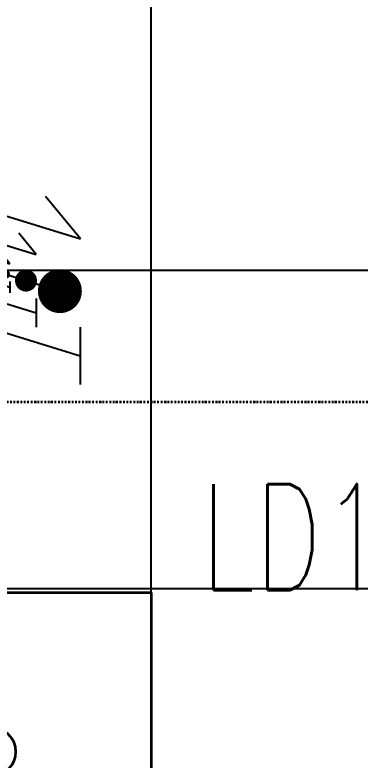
# Model space of a CAD drawing. Extents: x -12260 to 184725, y -29287 to 19916.
# Drawn here: x 26159 to 26809, y 5986 to 7391 of the extents above; entities that cross this region are included whole.
import ezdxf
from ezdxf.enums import TextEntityAlignment as Align

# ---------------------------------------------------------------- set-up
doc = ezdxf.new("R2010")
doc.units = 0
doc.header["$LTSCALE"] = 0.25
doc.linetypes.add('DASHDOT', pattern=[25.4, 12.7, -6.35, 0, -6.35])
doc.layers.add('01-First Floor-FUR$0$FALSE CEILING', color=251, linetype='Continuous')
for name, color, linetype, lineweight in [('E-LITE-CIRC-NUMB', 6, 'Continuous', 25), ('E-LITE-CLNG', 150, 'Continuous', 35), ('E-LITE-CLNG-CNDT', 6, 'DASHDOT', 35), ('E-LITE-CTRL', 6, 'Continuous', 25), ('E-LITE-IDEN', 6, 'Continuous', 25), ('E-POWR-WIRE', 6, 'Continuous', 25), ('E-POWR-WIRE @ 100', 6, 'Continuous', 25), ('E-POWR-WIRE @ 20', 6, 'Continuous', 25), ('E-POWR-WIRE @ 50', 6, 'Continuous', 25)]:
    doc.layers.add(name, color=color, linetype=linetype, lineweight=lineweight)
doc.styles.add('DC_SIMPLEX', font='SIMPLEX.shx', dxfattribs={"width": 0.7})

# ---------------------------------------------------------------- blocks, each defined once
blk = doc.blocks.new('*U24')
blk.add_lwpolyline([(-300, 300), (-300, -300), (300, -300), (300, 300)], close=True)
blk.add_circle((0, 0), 45)
at = {"layer": 'E-LITE-CIRC-NUMB', "style": 'DC_SIMPLEX', "width": 0.7, "flags": 8}
blk.add_attdef('CIRCUIT', text='', height=200, rotation=0, dxfattribs=at).set_placement((-473.9, 300), align=Align.RIGHT)
at = {"layer": 'E-LITE-CTRL', "style": 'DC_SIMPLEX', "width": 0.7, "flags": 8}
blk.add_attdef('CONTROL', (1118.9, -935), '', height=200, rotation=360, dxfattribs=at)
at = {"layer": 'E-LITE-IDEN', "style": 'DC_SIMPLEX', "width": 0.7, "flags": 8}
blk.add_attdef('TYPE', (460.4, 457.6), '', height=200, rotation=360, dxfattribs=at)
blk = doc.blocks.new('*U40')
for p, q in [((-1.658, 1.617), (1.663, 0.587)), ((1.663, 0.587), (1.004, 1.389)), ((-1.66, 0.515), (1.66, -0.515)), ((-1.663, -0.587), (1.658, -1.617)), ((1.659, -1.078), (1.657, -2.157))]:
    blk.add_line(p, q)
at = {"const_width": 0.414}
blk.add_lwpolyline([(1.278, -0.19, 1), (1.277, -0.604, 1)], format="xyb", close=True, dxfattribs=at)
blk = doc.blocks.new('*U915')
at = {"layer": 'E-POWR-WIRE @ 100', "xscale": 100, "yscale": 100, "zscale": 100}
blk.add_blockref('*U40', (26115.6, 6910), dxfattribs=at)
at = {"layer": 'E-POWR-WIRE @ 20', "xscale": 20, "yscale": 20, "zscale": 20}
blk.add_blockref('*U40', (26115.6, 6910), dxfattribs=at)
at = {"layer": 'E-POWR-WIRE @ 50', "xscale": 50, "yscale": 50, "zscale": 50}
blk.add_blockref('*U40', (26115.6, 6910), dxfattribs=at)
blk = doc.blocks.new('01-First Floor-FUR')
at = {"layer": '01-First Floor-FUR$0$FALSE CEILING', "linetype": 'Continuous'}
for p, q in [((26415.6, 5110), (26415.6, 8610)), ((25215.6, 6910), (29215.6, 6910)), ((25215.6, 6310), (29215.6, 6310))]:
    blk.add_line(p, q, dxfattribs=at)

msp = doc.modelspace()

# ---------------------------------------------------------------- linework, layer by layer
at = {"layer": 'E-LITE-CLNG-CNDT', "color": 1}
msp.add_lwpolyline([(20115.6, 6310), (20115.6, 6561.8, -0.414214), (20215.6, 6661.8), (28415.6, 6661.8, -0.414214), (28515.6, 6561.8), (28515.6, 6302.3)], format="xyb", dxfattribs=at)

# ---------------------------------------------------------------- block references
at = {"layer": 'E-LITE-CLNG'}
ref = msp.add_blockref('*U24', (26115.6, 6002.3), dxfattribs=dict(at, xscale=-1))
ref.add_attrib('TYPE', 'LD1', (26509, 6306.8), dxfattribs={"layer": 'E-LITE-IDEN', "height": 200, "rotation": 0, "style": 'DC_SIMPLEX', "width": 0.7, "flags": 8})
at = {"layer": 'E-LITE-CLNG-CNDT'}
msp.add_blockref('01-First Floor-FUR', (0, 0), dxfattribs=at)
at = {"layer": 'E-POWR-WIRE'}
msp.add_blockref('*U915', (0, 0), dxfattribs=at)

doc.saveas('drawing.dxf')
